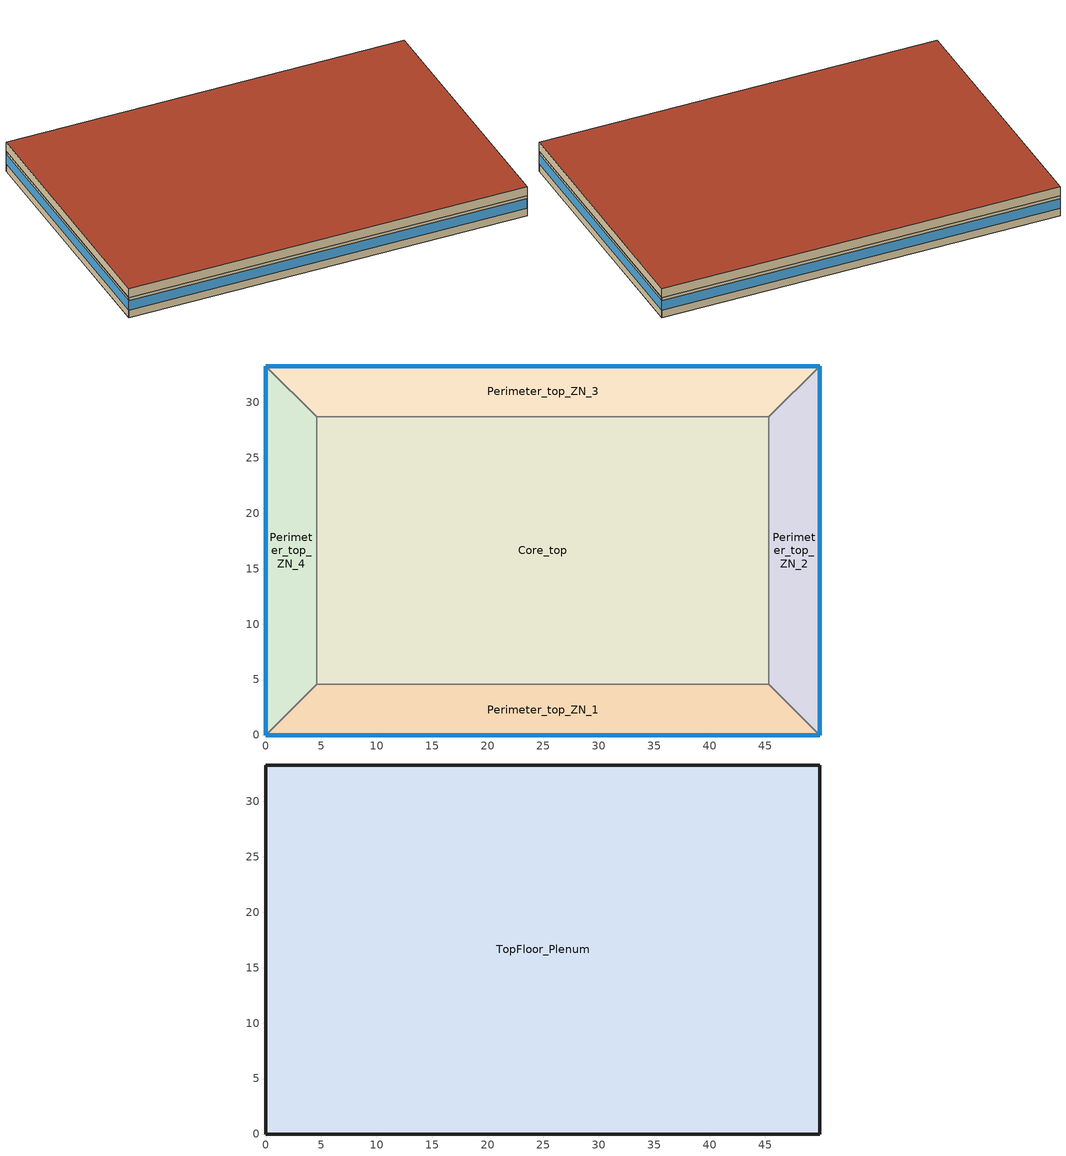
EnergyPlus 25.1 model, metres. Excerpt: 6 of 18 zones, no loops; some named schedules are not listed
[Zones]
Core_top
 floor to MidFloor_Plenum (int_slab_floor): 45.34,28.7 45.34,4.57 4.57,4.57 4.57,28.7 z7.92
 wall to Perimeter_top_ZN_2 (int_wall): 45.34,4.57 45.34,28.7 z7.92:10.67
 wall to Perimeter_top_ZN_3 (int_wall): 45.34,28.7 4.57,28.7 z7.92:10.67
 wall to Perimeter_top_ZN_1 (int_wall): 4.57,4.57 45.34,4.57 z7.92:10.67
 wall to Perimeter_top_ZN_4 (int_wall): 4.57,28.7 4.57,4.57 z7.92:10.67
 ceiling to TopFloor_Plenum (DropCeiling): 45.34,4.57 45.34,28.7 4.57,28.7 4.57,4.57 z10.67
Perimeter_top_ZN_1
 floor to MidFloor_Plenum (int_slab_floor): 0,0 4.57,4.57 45.34,4.57 49.91,0 z7.92
 wall outside (nonres_ext_wall): 0,0 49.91,0 z7.92:10.67
 wall to Perimeter_top_ZN_2 (int_wall): 49.91,0 45.34,4.57 z7.92:10.67
 window (Window_U_0.36_SHGC_0.38): 0,0 49.91,0 z8.95:10.25
 ceiling to TopFloor_Plenum (DropCeiling): 0,0 49.91,0 45.34,4.57 4.57,4.57 z10.67
Perimeter_top_ZN_2
 floor to MidFloor_Plenum (int_slab_floor): 49.91,0 45.34,4.57 45.34,28.7 49.91,33.27 z7.92
 wall outside (nonres_ext_wall): 49.91,0 49.91,33.27 z7.92:10.67
 wall to Perimeter_top_ZN_3 (int_wall): 49.91,33.27 45.34,28.7 z7.92:10.67
 window (Window_U_0.36_SHGC_0.38): 49.91,0 49.91,33.27 z8.95:10.25
 ceiling to TopFloor_Plenum (DropCeiling): 49.91,0 49.91,33.27 45.34,28.7 45.34,4.57 z10.67
Perimeter_top_ZN_3
 floor to MidFloor_Plenum (int_slab_floor): 49.91,33.27 45.34,28.7 4.57,28.7 0,33.27 z7.92
 wall outside (nonres_ext_wall): 49.91,33.27 0,33.27 z7.92:10.67
 wall to Perimeter_top_ZN_4 (int_wall): 0,33.27 4.57,28.7 z7.92:10.67
 window (Window_U_0.36_SHGC_0.38): 49.91,33.27 0,33.27 z8.95:10.25
 ceiling to TopFloor_Plenum (DropCeiling): 49.91,33.27 0,33.27 4.57,28.7 45.34,28.7 z10.67
Perimeter_top_ZN_4
 floor to MidFloor_Plenum (int_slab_floor): 0,33.27 4.57,28.7 4.57,4.57 0,0 z7.92
 wall outside (nonres_ext_wall): 0,33.27 0,0 z7.92:10.67
 wall to Perimeter_top_ZN_1 (int_wall): 0,0 4.57,4.57 z7.92:10.67
 window (Window_U_0.36_SHGC_0.38): 0,33.27 0,0 z8.95:10.25
 ceiling to TopFloor_Plenum (DropCeiling): 0,33.27 0,0 4.57,4.57 4.57,28.7 z10.67
TopFloor_Plenum
 wall outside (nonres_ext_wall): 49.91,0 49.91,33.27 0,33.27 0,0 49.91,0 z10.67:11.89
 roof outside (nonres_roof): 49.91,0 49.91,33.27 0,33.27 0,0 z11.89
[Building]
OfficeMedium: Loads convergence tolerance value=0.04; Maximum number of warmup days=25; Minimum number of warmup days=6; North axis=0; Solar distribution=MinimalShadowing; Temperature convergence tolerance value=0.2; Terrain=City
[Site:GroundTemperature:FCfactorMethod]
January ground temperature=7.1; February ground temperature=3; March ground temperature=-1; April ground temperature=0.8; May ground temperature=-0.2; June ground temperature=4.8; July ground temperature=6.1; August ground temperature=13.7; September ground temperature=22.2; October ground temperature=22.7; November ground temperature=21.7; December ground temperature=18.5
[Site:Location]
Denver-Aurora-Buckley.AFB_CO_USA WMO=724695: Elevation=1726; Latitude=39.72; Longitude=-104.75; Time zone=-7
[Site:WaterMainsTemperature]
Annual average outdoor air temperature=9.95; Calculation method=Correlation; Maximum difference in monthly average outdoor air temperatures=23.7
[SizingPeriod:DesignDay] Barometric pressure=82237; Day of month=21; Daylight saving time indicator=No; Dry bulb temperature range modifier type=DefaultMultipliers; Humidity condition type=WetBulb; Rain indicator=No; Snow indicator=No
Name | Ashrae clear sky optical depth for beam irradiance taub | Ashrae clear sky optical depth for diffuse irradiance taud | Daily dry bulb temperature range | Day type | Maximum dry bulb temperature | Month | Solar model indicator | Wetbulb or dewpoint at maximum dry bulb | Wind direction | Wind speed | Sky clearness
Denver-Aurora-Buckley.AFB_CO_USA Ann Clg .4% Condns DB=>MWB | 0.423 | 2.02 | 14.8 | SummerDesignDay | 33.9 | 7 | ASHRAETau | 15 | 30 | 3.6
Denver-Aurora-Buckley.AFB_CO_USA Ann Htg 99.6% Condns DB |  |  | 0 | WinterDesignDay | -17.9 | 12 | ASHRAEClearSky | -17.9 | 180 | 2.5 | 0
[Construction]
DropCeiling: AC02 Acoustic Ceiling
InteriorFurnishings: Std Wood 6inch
Window_U_0.36_SHGC_0.38: Glazing Layer
int_slab_floor: 100mm Normalweight concrete floor, CP02 CARPET PAD
int_wall: G01 13mm gypsum board, G01 13mm gypsum board
nonres_ext_wall: F07 25mm stucco, G01 16mm gypsum board, Nonres_Exterior_Wall_Insulation, G01 16mm gypsum board
nonres_roof: F13 Built-up roofing, Nonres_Roof_Insulation, F08 Metal surface
[Material]
Name | Conductivity | Density | Roughness | Specific heat | Thickness | Solar absorptance | Thermal absorptance | Visible absorptance
100mm Normalweight concrete floor | 2.31 | 2322 | MediumRough | 832 | 0.1016
AC02 Acoustic Ceiling | 0.057 | 288 | MediumSmooth | 1339 | 0.0127 | 0.7 | 0.9 | 0.2
F07 25mm stucco | 0.72 | 1856 | Smooth | 840 | 0.0254 | 0.7 | 0.9 | 0.7
F08 Metal surface | 45.28 | 7824 | Smooth | 500 | 0.0008
F13 Built-up roofing | 0.16 | 1120 | Rough | 1460 | 0.0095 | 0.7 | 0.9
G01 13mm gypsum board | 0.16 | 800 | Smooth | 1090 | 0.0127 | 0.7 | 0.9 | 0.5
G01 16mm gypsum board | 0.16 | 800 | MediumSmooth | 1090 | 0.0159
Std Wood 6inch | 0.12 | 540 | MediumSmooth | 1210 | 0.15 | 0.7 | 0.9 | 0.7
[Material:NoMass] Solar absorptance=0.7; Thermal absorptance=0.9
Name | Roughness | Thermal resistance | Visible absorptance
CP02 CARPET PAD | VeryRough | 0.21648 | 0.8
Nonres_Exterior_Wall_Insulation | MediumSmooth | 2.81828 | 0.7
Nonres_Roof_Insulation | MediumSmooth | 5.30668 | 0.7
[WindowMaterial:SimpleGlazingSystem]
Glazing Layer: Solar heat gain coefficient=0.38; U factor=2.04417; Visible transmittance=0.418
[AirLoopHVAC:ReturnPlenum]
TopFloor_Return_Plenum: Zone=TopFloor_Plenum
[Daylighting:Controls] Fraction of lights controlled by reference point 1=0.3835; Illuminance setpoint at reference point 1=377; Fraction of lights controlled by reference point 2=0.1395; Illuminance setpoint at reference point 2=377; Daylighting method=SplitFlux; Lighting control type=ContinuousOff; Maximum allowable discomfort glare index=22; Minimum input power fraction for continuous or continuousoff dimming control=0.2; Minimum light output fraction for continuous or continuousoff dimming control=0.2; Number of stepped control steps=3; Probability lighting will be reset when needed in manual stepped control=1
Name | Daylighting reference point name 1 | Daylighting reference point name 2 | Glare calculation azimuth angle of view direction clockwise from zone y axis | Glare calculation daylighting reference point | Zone or space
Perimeter_top_ZN_1_DaylCtrl | Perimeter_top_ZN_1_DaylRefPt1 | Perimeter_top_ZN_1_DaylRefPt2 | 180 | Perimeter_top_ZN_1_DaylRefPt1 | Perimeter_top_ZN_1
Perimeter_top_ZN_2_DaylCtrl | Perimeter_top_ZN_2_DaylRefPt1 | Perimeter_top_ZN_2_DaylRefPt2 | 90 | Perimeter_top_ZN_2_DaylRefPt1 | Perimeter_top_ZN_2
Perimeter_top_ZN_3_DaylCtrl | Perimeter_top_ZN_3_DaylRefPt1 | Perimeter_top_ZN_3_DaylRefPt2 | 0 | Perimeter_top_ZN_3_DaylRefPt1 | Perimeter_top_ZN_3
Perimeter_top_ZN_4_DaylCtrl | Perimeter_top_ZN_4_DaylRefPt1 | Perimeter_top_ZN_4_DaylRefPt2 | 270 | Perimeter_top_ZN_4_DaylRefPt1 | Perimeter_top_ZN_4
[ElectricEquipment] Design level calculation method=EquipmentLevel; End use subcategory=MiscPlug; Fraction latent=0; Fraction lost=0; Fraction radiant=0.5; Schedule=BLDG_EQUIP_SCH
Name | Design level | Zone or zonelist or space or spacelist
Core_top_MiscPlug_Equip | 7937.16 | Core_top
Perimeter_top_ZN_1_MiscPlug_Equip | 1673.2 | Perimeter_top_ZN_1
Perimeter_top_ZN_2_MiscPlug_Equip | 1059.217 | Perimeter_top_ZN_2
Perimeter_top_ZN_3_MiscPlug_Equip | 1673.21 | Perimeter_top_ZN_3
Perimeter_top_ZN_4_MiscPlug_Equip | 1059.21 | Perimeter_top_ZN_4
[EnergyManagementSystem:Program]
OA_BASED_OPTIMUM_START_EMS_Program: IF DaylightSavings==0 && DayOfWeek>1 && Hour==5 && OAT<23.9 && OAT>1.7; SET CLGSETP_SCH_Actuator = 26.7; SET HTGSETP_SCH_Actuator = 15.6; SET CLGSETP_SCH_w_SB_Actuator = 26.7; SET HTGSETP_SCH_w_SB_Actuator = 15.6; ELSEIF DaylightSavings==1 && DayOfWeek>1 && Hour==4 && OAT<23.9 && OAT>1.7; SET CLGSETP_SCH_Actuator = 26.7; SET HTGSETP_SCH_Actuator = 15.6; SET CLGSETP_SCH_w_SB_Actuator = 26.7; SET HTGSETP_SCH_w_SB_Actuator = 15.6; ELSE; SET CLGSETP_SCH_Actuator = NULL; SET HTGSETP_SCH_Actuator = NULL; SET CLGSETP_SCH_w_SB_Actuator = NULL; SET HTGSETP_SCH_w_SB_Actuator = NULL; ENDIF
SET_Core_bottom_Light_EMS_Program: SET Core_bottom_LSr_IP =0.093*Core_bottom_LSr/Core_bottom_Area; IF (Core_bottom_Occ_Sensor <= 0) && (Core_bottom_LSr_IP >= 0.02); SET Core_bottom_Light_Actuator = 0.02*Core_bottom_Area/0.09290304; ELSE; SET Core_bottom_Light_Actuator = NULL; ENDIF
SET_Core_mid_Light_EMS_Program: SET Core_mid_LSr_IP =0.093*Core_mid_LSr/Core_mid_Area; IF (Core_mid_Occ_Sensor <= 0) && (Core_mid_LSr_IP >= 0.02); SET Core_mid_Light_Actuator = 0.02*Core_mid_Area/0.09290304; ELSE; SET Core_mid_Light_Actuator = NULL; ENDIF
SET_Core_top_Light_EMS_Program: SET Core_top_LSr_IP =0.093*Core_top_LSr/Core_top_Area; IF (Core_top_Occ_Sensor <= 0) && (Core_top_LSr_IP >= 0.02); SET Core_top_Light_Actuator = 0.02*Core_top_Area/0.09290304; ELSE; SET Core_top_Light_Actuator = NULL; ENDIF
SET_Perimeter_bot_ZN_1_Light_EMS_Program: SET Perimeter_bot_ZN_1_LSr_IP =0.093*Perimeter_bot_ZN_1_LSr/Perimeter_bot_ZN_1_Area; IF (Perimeter_bot_ZN_1_Occ_Sensor <= 0) && (Perimeter_bot_ZN_1_LSr_IP >= 0.02); SET Perimeter_bot_ZN_1_Light_Actuator = 0.02*Perimeter_bot_ZN_1_Area/0.09290304; ELSE; SET Perimeter_bot_ZN_1_Light_Actuator = NULL; ENDIF
SET_Perimeter_bot_ZN_2_Light_EMS_Program: SET Perimeter_bot_ZN_2_LSr_IP =0.093*Perimeter_bot_ZN_2_LSr/Perimeter_bot_ZN_2_Area; IF (Perimeter_bot_ZN_2_Occ_Sensor <= 0) && (Perimeter_bot_ZN_2_LSr_IP >= 0.02); SET Perimeter_bot_ZN_2_Light_Actuator = 0.02*Perimeter_bot_ZN_2_Area/0.09290304; ELSE; SET Perimeter_bot_ZN_2_Light_Actuator = NULL; ENDIF
SET_Perimeter_bot_ZN_3_Light_EMS_Program: SET Perimeter_bot_ZN_3_LSr_IP =0.093*Perimeter_bot_ZN_3_LSr/Perimeter_bot_ZN_3_Area; IF (Perimeter_bot_ZN_3_Occ_Sensor <= 0) && (Perimeter_bot_ZN_3_LSr_IP >= 0.02); SET Perimeter_bot_ZN_3_Light_Actuator = 0.02*Perimeter_bot_ZN_3_Area/0.09290304; ELSE; SET Perimeter_bot_ZN_3_Light_Actuator = NULL; ENDIF
SET_Perimeter_bot_ZN_4_Light_EMS_Program: SET Perimeter_bot_ZN_4_LSr_IP =0.093*Perimeter_bot_ZN_4_LSr/Perimeter_bot_ZN_4_Area; IF (Perimeter_bot_ZN_4_Occ_Sensor <= 0) && (Perimeter_bot_ZN_4_LSr_IP >= 0.02); SET Perimeter_bot_ZN_4_Light_Actuator = 0.02*Perimeter_bot_ZN_4_Area/0.09290304; ELSE; SET Perimeter_bot_ZN_4_Light_Actuator = NULL; ENDIF
SET_Perimeter_mid_ZN_1_Light_EMS_Program: SET Perimeter_mid_ZN_1_LSr_IP =0.093*Perimeter_mid_ZN_1_LSr/Perimeter_mid_ZN_1_Area; IF (Perimeter_mid_ZN_1_Occ_Sensor <= 0) && (Perimeter_mid_ZN_1_LSr_IP >= 0.02); SET Perimeter_mid_ZN_1_Light_Actuator = 0.02*Perimeter_mid_ZN_1_Area/0.09290304; ELSE; SET Perimeter_mid_ZN_1_Light_Actuator = NULL; ENDIF
SET_Perimeter_mid_ZN_2_Light_EMS_Program: SET Perimeter_mid_ZN_2_LSr_IP =0.093*Perimeter_mid_ZN_2_LSr/Perimeter_mid_ZN_2_Area; IF (Perimeter_mid_ZN_2_Occ_Sensor <= 0) && (Perimeter_mid_ZN_2_LSr_IP >= 0.02); IF (DaylightSavings==0) && ((Hour < 7) || (Hour > 16)); SET Perimeter_mid_ZN_2_Light_Actuator = 0.02*Perimeter_mid_ZN_2_Area/0.09290304; ELSEIF (DaylightSavings==1) && ((Hour < 6) || (Hour > 15)); SET Perimeter_mid_ZN_2_Light_Actuator = 0.02*Perimeter_mid_ZN_2_Area/0.09290304; ELSE; SET Perimeter_mid_ZN_2_Light_Actuator = NULL; ENDIF; ELSE; SET Perimeter_mid_ZN_2_Light_Actuator = NULL; ENDIF
SET_Perimeter_mid_ZN_3_Light_EMS_Program: SET Perimeter_mid_ZN_3_LSr_IP =0.093*Perimeter_mid_ZN_3_LSr/Perimeter_mid_ZN_3_Area; IF (Perimeter_mid_ZN_3_Occ_Sensor <= 0) && (Perimeter_mid_ZN_3_LSr_IP >= 0.02); SET Perimeter_mid_ZN_3_Light_Actuator = 0.02*Perimeter_mid_ZN_3_Area/0.09290304; ELSE; SET Perimeter_mid_ZN_3_Light_Actuator = NULL; ENDIF
SET_Perimeter_mid_ZN_4_Light_EMS_Program: SET Perimeter_mid_ZN_4_LSr_IP =0.093*Perimeter_mid_ZN_4_LSr/Perimeter_mid_ZN_4_Area; IF (Perimeter_mid_ZN_4_Occ_Sensor <= 0) && (Perimeter_mid_ZN_4_LSr_IP >= 0.02); SET Perimeter_mid_ZN_4_Light_Actuator = 0.02*Perimeter_mid_ZN_4_Area/0.09290304; ELSE; SET Perimeter_mid_ZN_4_Light_Actuator = NULL; ENDIF
SET_Perimeter_top_ZN_1_Light_EMS_Program: SET Perimeter_top_ZN_1_LSr_IP =0.093*Perimeter_top_ZN_1_LSr/Perimeter_top_ZN_1_Area; IF (Perimeter_top_ZN_1_Occ_Sensor <= 0) && (Perimeter_top_ZN_1_LSr_IP >= 0.02); SET Perimeter_top_ZN_1_Light_Actuator = 0.02*Perimeter_top_ZN_1_Area/0.09290304; ELSE; SET Perimeter_top_ZN_1_Light_Actuator = NULL; ENDIF
SET_Perimeter_top_ZN_2_Light_EMS_Program: SET Perimeter_top_ZN_2_LSr_IP =0.093*Perimeter_top_ZN_2_LSr/Perimeter_top_ZN_2_Area; IF (Perimeter_top_ZN_2_Occ_Sensor <= 0) && (Perimeter_top_ZN_2_LSr_IP >= 0.02); SET Perimeter_top_ZN_2_Light_Actuator = 0.02*Perimeter_top_ZN_2_Area/0.09290304; ELSE; SET Perimeter_top_ZN_2_Light_Actuator = NULL; ENDIF
SET_Perimeter_top_ZN_3_Light_EMS_Program: SET Perimeter_top_ZN_3_LSr_IP =0.093*Perimeter_top_ZN_3_LSr/Perimeter_top_ZN_3_Area; IF (Perimeter_top_ZN_3_Occ_Sensor <= 0) && (Perimeter_top_ZN_3_LSr_IP >= 0.02); SET Perimeter_top_ZN_3_Light_Actuator = 0.02*Perimeter_top_ZN_3_Area/0.09290304; ELSE; SET Perimeter_top_ZN_3_Light_Actuator = NULL; ENDIF
SET_Perimeter_top_ZN_4_Light_EMS_Program: SET Perimeter_top_ZN_4_LSr_IP =0.093*Perimeter_top_ZN_4_LSr/Perimeter_top_ZN_4_Area; IF (Perimeter_top_ZN_4_Occ_Sensor <= 0) && (Perimeter_top_ZN_4_LSr_IP >= 0.02); SET Perimeter_top_ZN_4_Light_Actuator = 0.02*Perimeter_top_ZN_4_Area/0.09290304; ELSE; SET Perimeter_top_ZN_4_Light_Actuator = NULL; ENDIF
Transformer_Load_Prog: SET Wired_LTG = Facility_Int_LTG*0.0281
[EnergyManagementSystem:ProgramCallingManager]
OA_BASED_OPTIMUM_START_EMS_Program Manager: BeginTimestepBeforePredictor; OA_BASED_OPTIMUM_START_EMS_Program
SET_Core_bottom_Light_EMS_Program_Prog_Manager: BeginTimestepBeforePredictor; SET_Core_bottom_Light_EMS_Program
SET_Core_mid_Light_EMS_Program_Prog_Manager: BeginTimestepBeforePredictor; SET_Core_mid_Light_EMS_Program
SET_Core_top_Light_EMS_Program_Prog_Manager: BeginTimestepBeforePredictor; SET_Core_top_Light_EMS_Program
SET_Perimeter_bot_ZN_1_Light_EMS_Program_Prog_Manager: BeginTimestepBeforePredictor; SET_Perimeter_bot_ZN_1_Light_EMS_Program
SET_Perimeter_bot_ZN_2_Light_EMS_Program_Prog_Manager: BeginTimestepBeforePredictor; SET_Perimeter_bot_ZN_2_Light_EMS_Program
SET_Perimeter_bot_ZN_3_Light_EMS_Program_Prog_Manager: BeginTimestepBeforePredictor; SET_Perimeter_bot_ZN_3_Light_EMS_Program
SET_Perimeter_bot_ZN_4_Light_EMS_Program_Prog_Manager: BeginTimestepBeforePredictor; SET_Perimeter_bot_ZN_4_Light_EMS_Program
SET_Perimeter_mid_ZN_1_Light_EMS_Program_Prog_Manager: BeginTimestepBeforePredictor; SET_Perimeter_mid_ZN_1_Light_EMS_Program
SET_Perimeter_mid_ZN_2_Light_EMS_Program_Prog_Manager: BeginTimestepBeforePredictor; SET_Perimeter_mid_ZN_2_Light_EMS_Program
SET_Perimeter_mid_ZN_3_Light_EMS_Program_Prog_Manager: BeginTimestepBeforePredictor; SET_Perimeter_mid_ZN_3_Light_EMS_Program
SET_Perimeter_mid_ZN_4_Light_EMS_Program_Prog_Manager: BeginTimestepBeforePredictor; SET_Perimeter_mid_ZN_4_Light_EMS_Program
SET_Perimeter_top_ZN_1_Light_EMS_Program_Prog_Manager: BeginTimestepBeforePredictor; SET_Perimeter_top_ZN_1_Light_EMS_Program
SET_Perimeter_top_ZN_2_Light_EMS_Program_Prog_Manager: BeginTimestepBeforePredictor; SET_Perimeter_top_ZN_2_Light_EMS_Program
SET_Perimeter_top_ZN_3_Light_EMS_Program_Prog_Manager: BeginTimestepBeforePredictor; SET_Perimeter_top_ZN_3_Light_EMS_Program
SET_Perimeter_top_ZN_4_Light_EMS_Program_Prog_Manager: BeginTimestepBeforePredictor; SET_Perimeter_top_ZN_4_Light_EMS_Program
Transformer_Load_Prog_Manager: AfterPredictorAfterHVACManagers; Transformer_Load_Prog
[EnergyManagementSystem:Sensor]
Name | Output variable or output meter | Output variable or output meter index key
Facility_Int_LTG | InteriorLights:Electricity
OAT | Site Outdoor Air Drybulb Temperature | Environment
[Exterior:Lights] Control option=AstronomicalClock; End use subcategory=General
Name | Design level | Schedule
Exterior_Lights_a | 519.2 | Exterior_lighting_schedule_a
Exterior_Lights_b | 375.7 | Exterior_lighting_schedule_b_2016
Exterior_Lights_c | 4341.6 | Exterior_lighting_schedule_c_2016
[InternalMass] Construction=InteriorFurnishings
Name | Zone or zonelist | Surface area
Core_top_InternalMass_1 | Core_top | 1967.077
Perimeter_top_ZN_1_InternalMass_1 | Perimeter_top_ZN_1 | 414.6723
Perimeter_top_ZN_2_InternalMass_1 | Perimeter_top_ZN_2 | 262.5073
Perimeter_top_ZN_3_InternalMass_1 | Perimeter_top_ZN_3 | 414.675
Perimeter_top_ZN_4_InternalMass_1 | Perimeter_top_ZN_4 | 262.5056
[Lights] Design level calculation method=Watts/Area; End use subcategory=LightsWired; Fraction radiant=0.7; Fraction replaceable=1; Fraction visible=0.2; Return air fraction=0; Return air fraction calculated from plenum temperature=No; Schedule=BLDG_LIGHT_SCH; Watts per floor area=6.8889
Name | Zone or zonelist or space or spacelist
Core_top_Lights | Core_top
Perimeter_top_ZN_1_Lights | Perimeter_top_ZN_1
Perimeter_top_ZN_2_Lights | Perimeter_top_ZN_2
Perimeter_top_ZN_3_Lights | Perimeter_top_ZN_3
Perimeter_top_ZN_4_Lights | Perimeter_top_ZN_4
[People] Activity level schedule=ACTIVITY_SCH; Air velocity schedule=AIR_VELO_SCH; Clothing insulation calculation method=ClothingInsulationSchedule; Clothing insulation schedule=CLOTHING_SCH; Enable ashrae 55 comfort warnings=No; Floor area per person=18.5788; Fraction radiant=0.3; Mean radiant temperature calculation type=EnclosureAveraged; Number of people calculation method=Area/Person; Number of people schedule=BLDG_OCC_SCH_wo_SB; Sensible heat fraction=Autocalculate; Thermal comfort model 1 type=Fanger; Work efficiency schedule=WORK_EFF_SCH
Name | Zone or zonelist or space or spacelist
Core_top | Core_top
Perimeter_top_ZN_1 | Perimeter_top_ZN_1
Perimeter_top_ZN_2 | Perimeter_top_ZN_2
Perimeter_top_ZN_3 | Perimeter_top_ZN_3
Perimeter_top_ZN_4 | Perimeter_top_ZN_4
[Zone] Floor area=Autocalculate; Multiplier=1; Type=1; Volume=Autocalculate
Name | Ceiling height | Part of total floor area
Core_top; Perimeter_top_ZN_1; Perimeter_top_ZN_2; Perimeter_top_ZN_3; Perimeter_top_ZN_4 | 2.7432 | Yes
TopFloor_Plenum | 1.2192 | No
[ZoneInfiltration:DesignFlowRate] Constant term coefficient=0; Design flow rate=0; Design flow rate calculation method=Flow/ExteriorArea; Schedule=INFIL_SCH_PNNL; Temperature term coefficient=0; Velocity squared term coefficient=0; Velocity term coefficient=0.224
Name | Flow rate per exterior surface area | Zone or zonelist or space or spacelist
Perimeter_top_ZN_1_Infiltration | 0.00056896 | Perimeter_top_ZN_1
Perimeter_top_ZN_2_Infiltration | 0.00056896 | Perimeter_top_ZN_2
Perimeter_top_ZN_3_Infiltration | 0.00056896 | Perimeter_top_ZN_3
Perimeter_top_ZN_4_Infiltration | 0.00056896 | Perimeter_top_ZN_4
TopFloor_Plenum_Infiltration | 6.19256e-05 | TopFloor_Plenum
[Schedule:Compact]
BLDG_EQUIP_SCH: Through: 12/31, For: Weekdays, Until: 06:00, 0.307674, Until: 08:00, 0.381235, Until: 12:00, 0.857778, Until: 13:00, 0.76247, Until: 17:00, 0.857778, Until: 18:00, 0.476543, Until: 24:00, 0.381235, For: SummerDesignDay, Until: 24:00, 1, For: Saturday, Until: 06:00, 0.230755, Until: 08:00, 0.381235, Until: 12:00, 0.476543, Until: 17:00, 0.33358, Until: 19:00, 0.285926, Until: 24:00, 0.230755, For: WinterDesignDay, Until: 24:00, 0, For: Sunday Holidays AllOtherDays, Until: 06:00, 0.230755, Until: 18:00, 0.285926, Until: 24:00, 0.230755
Exterior_lighting_schedule_a: Through:12/31, For:AllDays, Until: 06:00, 0, Until: 24:00, 1
Exterior_lighting_schedule_b_2016: Through:12/31, For:AllDays, Until: 06:00, 0.5, Until: 24:00, 1
